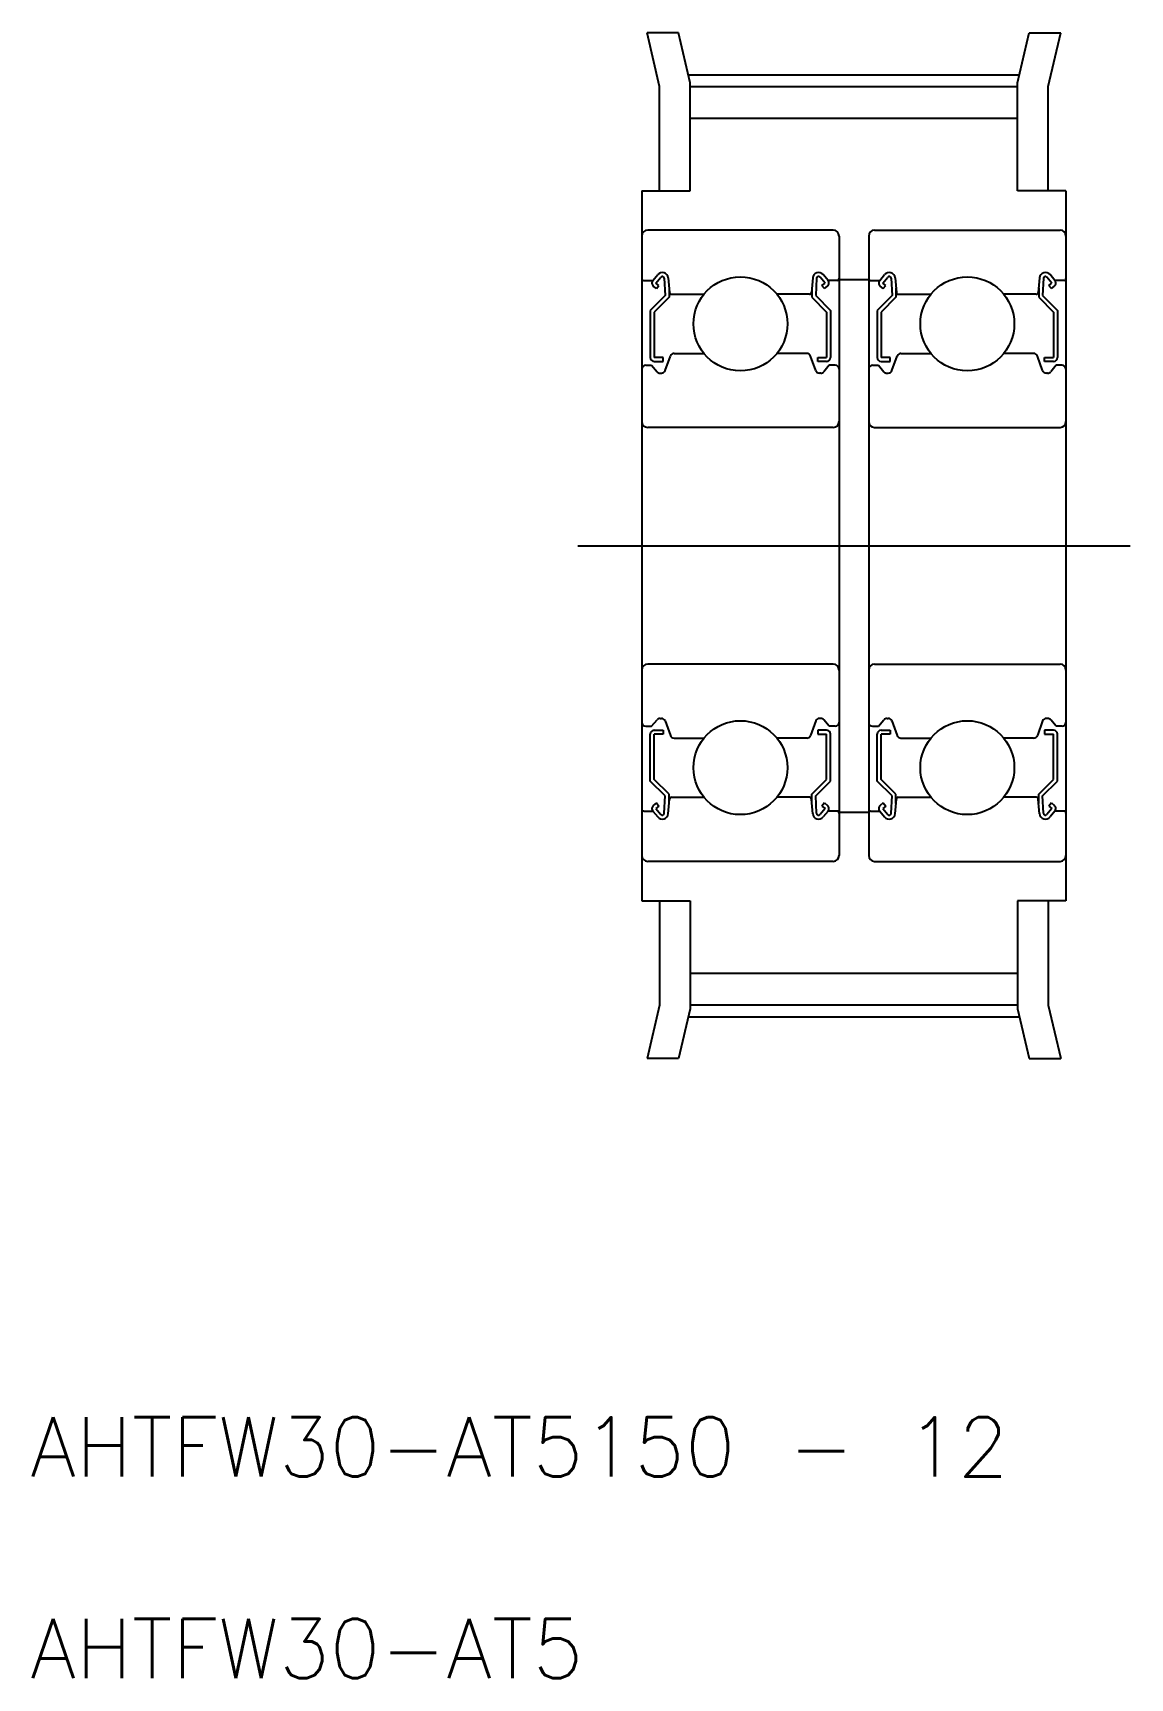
# Model space of a CAD drawing. Extents: x 42 to 97.6, y 0.3 to 83.7.
import ezdxf
from ezdxf.enums import TextEntityAlignment as Align

# ---------------------------------------------------------------- set-up
doc = ezdxf.new("R2010")
doc.units = 0
doc.header["$MEASUREMENT"] = 0
doc.linetypes.add('CENTER', pattern=[50.8, 31.75, -6.35, 6.35, -6.35])
doc.layers.get('0').update_dxf_attribs({"linetype": 'CONTINUOUS'})
doc.layers.add('CENTER', color=1, linetype='CONTINUOUS')
doc.styles.get("Standard").update_dxf_attribs({"font": 'txt.shx', "bigfont": 'bigfont.shx'})

msp = doc.modelspace()

# ---------------------------------------------------------------- linework, layer by layer
at = {"color": 7, "linetype": 'Continuous'}
for p, q in [((74.7, 83.718), (73.107, 83.718)), ((73.742, 81.008), (73.107, 83.718)), ((75.292, 81.193), (74.7, 83.718)), ((91.892, 81.193), (92.484, 83.718)), ((92.484, 83.718), (94.078, 83.718)), ((93.442, 81.008), (94.078, 83.718)), ((73.742, 75.718), (73.742, 81.008)), ((75.292, 75.718), (75.292, 81.193)), ((75.292, 80.993), (91.892, 80.993)), ((91.892, 75.718), (91.892, 81.193)), ((93.442, 75.718), (93.442, 81.008)), ((75.292, 79.393), (91.892, 79.393)), ((72.842, 75.718), (72.842, 39.718)), ((72.842, 75.718), (75.292, 75.718)), ((94.342, 75.718), (91.892, 75.718)), ((94.342, 75.718), (94.342, 39.718)), ((82.542, 73.718), (73.142, 73.718)), ((82.842, 73.418), (82.842, 42.018)), ((84.342, 73.418), (84.342, 42.018)), ((84.642, 73.718), (94.042, 73.718)), ((72.942, 71.168), (73.402, 71.168)), ((73.402, 71.168), (73.652, 71.466)), ((73.555, 71.039), (73.806, 71.338)), ((73.708, 70.911), (73.555, 71.039)), ((73.58, 70.758), (73.708, 70.911)), ((73.982, 71.278), (74.025, 70.401)), ((74.181, 71.299), (74.245, 70.56)), ((81.504, 71.299), (81.439, 70.56)), ((81.702, 71.278), (81.659, 70.401)), ((82.129, 71.039), (81.879, 71.338)), ((81.976, 70.911), (82.129, 71.039)), ((82.104, 70.758), (81.976, 70.911)), ((82.282, 71.168), (82.033, 71.466)), ((82.742, 71.168), (82.282, 71.168)), ((82.842, 71.218), (84.342, 71.218)), ((84.442, 71.168), (84.902, 71.168)), ((84.902, 71.168), (85.152, 71.466)), ((85.055, 71.039), (85.306, 71.338)), ((85.208, 70.911), (85.055, 71.039)), ((85.08, 70.758), (85.208, 70.911)), ((85.482, 71.278), (85.525, 70.401)), ((85.681, 71.299), (85.745, 70.56)), ((93.004, 71.299), (92.939, 70.56)), ((93.202, 71.278), (93.159, 70.401)), ((93.629, 71.039), (93.379, 71.338)), ((93.476, 70.911), (93.629, 71.039)), ((93.604, 70.758), (93.476, 70.911)), ((93.782, 71.168), (93.533, 71.466)), ((94.242, 71.168), (93.782, 71.168)), ((74.025, 70.401), (73.275, 69.651)), ((73.58, 70.758), (73.427, 70.886)), ((74.225, 70.318), (73.475, 69.568)), ((74.225, 70.788), (74.225, 70.318)), ((74.345, 70.468), (75.993, 70.468)), ((81.34, 70.468), (79.692, 70.468)), ((81.459, 70.788), (81.459, 70.318)), ((81.459, 70.318), (82.209, 69.568)), ((81.659, 70.401), (82.409, 69.651)), ((82.104, 70.758), (82.257, 70.886)), ((85.525, 70.401), (84.775, 69.651)), ((85.08, 70.758), (84.927, 70.886)), ((85.725, 70.318), (84.975, 69.568)), ((85.725, 70.788), (85.725, 70.318)), ((85.845, 70.468), (87.493, 70.468)), ((92.84, 70.468), (91.192, 70.468)), ((92.959, 70.788), (92.959, 70.318)), ((92.959, 70.318), (93.709, 69.568)), ((93.159, 70.401), (93.909, 69.651)), ((93.604, 70.758), (93.757, 70.886)), ((73.275, 69.651), (73.275, 67.268)), ((73.475, 69.568), (73.475, 67.268)), ((82.209, 69.568), (82.209, 67.268)), ((82.409, 69.651), (82.409, 67.268)), ((84.775, 69.651), (84.775, 67.268)), ((84.975, 69.568), (84.975, 67.268)), ((93.709, 69.568), (93.709, 67.268)), ((93.909, 69.651), (93.909, 67.268)), ((73.042, 66.868), (73.342, 66.868)), ((73.342, 66.868), (73.618, 66.54)), ((73.925, 67.268), (73.475, 67.268)), ((73.475, 67.068), (73.925, 67.068)), ((73.925, 67.068), (73.925, 67.268)), ((74.024, 66.6), (74.292, 67.337)), ((74.48, 67.468), (75.993, 67.468)), ((81.204, 67.468), (79.692, 67.468)), ((81.66, 66.6), (81.392, 67.337)), ((81.759, 67.068), (81.759, 67.268)), ((81.759, 67.268), (82.209, 67.268)), ((82.209, 67.068), (81.759, 67.068)), ((82.342, 66.868), (82.067, 66.54)), ((82.642, 66.868), (82.342, 66.868)), ((84.542, 66.868), (84.842, 66.868)), ((84.842, 66.868), (85.118, 66.54)), ((85.425, 67.268), (84.975, 67.268)), ((84.975, 67.068), (85.425, 67.068)), ((85.425, 67.068), (85.425, 67.268)), ((85.524, 66.6), (85.792, 67.337)), ((85.98, 67.468), (87.493, 67.468)), ((92.704, 67.468), (91.192, 67.468)), ((93.16, 66.6), (92.892, 67.337)), ((93.259, 67.068), (93.259, 67.268)), ((93.259, 67.268), (93.709, 67.268)), ((93.709, 67.068), (93.259, 67.068)), ((93.842, 66.868), (93.567, 66.54)), ((94.142, 66.868), (93.842, 66.868)), ((73.771, 66.468), (73.836, 66.468)), ((81.913, 66.468), (81.848, 66.468)), ((85.271, 66.468), (85.336, 66.468)), ((93.413, 66.468), (93.348, 66.468)), ((82.542, 63.718), (73.142, 63.718)), ((84.642, 63.718), (94.042, 63.718)), ((82.542, 51.718), (73.142, 51.718)), ((84.642, 51.718), (94.042, 51.718)), ((73.042, 48.568), (73.342, 48.568)), ((73.342, 48.568), (73.618, 48.897)), ((73.771, 48.968), (73.836, 48.968)), ((74.024, 48.837), (74.292, 48.1)), ((81.66, 48.837), (81.392, 48.1)), ((81.913, 48.968), (81.848, 48.968)), ((82.342, 48.568), (82.067, 48.897)), ((82.642, 48.568), (82.342, 48.568)), ((84.542, 48.568), (84.842, 48.568)), ((84.842, 48.568), (85.118, 48.897)), ((85.271, 48.968), (85.336, 48.968)), ((85.524, 48.837), (85.792, 48.1)), ((93.16, 48.837), (92.892, 48.1)), ((93.413, 48.968), (93.348, 48.968)), ((93.842, 48.568), (93.567, 48.897)), ((94.142, 48.568), (93.842, 48.568)), ((73.275, 45.785), (73.275, 48.168)), ((73.475, 48.368), (73.925, 48.368)), ((73.925, 48.168), (73.475, 48.168)), ((73.475, 45.868), (73.475, 48.168)), ((73.925, 48.368), (73.925, 48.168)), ((74.48, 47.968), (75.993, 47.968)), ((81.204, 47.968), (79.692, 47.968)), ((81.759, 48.368), (81.759, 48.168)), ((82.209, 48.368), (81.759, 48.368)), ((81.759, 48.168), (82.209, 48.168)), ((82.209, 45.868), (82.209, 48.168)), ((82.409, 45.785), (82.409, 48.168)), ((84.775, 45.785), (84.775, 48.168)), ((84.975, 48.368), (85.425, 48.368)), ((84.975, 45.868), (84.975, 48.168)), ((85.425, 48.168), (84.975, 48.168)), ((85.425, 48.368), (85.425, 48.168)), ((85.98, 47.968), (87.493, 47.968)), ((92.704, 47.968), (91.192, 47.968)), ((93.259, 48.368), (93.259, 48.168)), ((93.709, 48.368), (93.259, 48.368)), ((93.259, 48.168), (93.709, 48.168)), ((93.709, 45.868), (93.709, 48.168)), ((93.909, 45.785), (93.909, 48.168)), ((74.025, 45.035), (73.275, 45.785)), ((74.225, 45.118), (73.475, 45.868)), ((74.225, 44.648), (74.225, 45.118)), ((81.459, 45.118), (82.209, 45.868)), ((81.459, 44.648), (81.459, 45.118)), ((81.659, 45.035), (82.409, 45.785)), ((85.525, 45.035), (84.775, 45.785)), ((85.725, 45.118), (84.975, 45.868)), ((85.725, 44.648), (85.725, 45.118)), ((92.959, 45.118), (93.709, 45.868)), ((92.959, 44.648), (92.959, 45.118)), ((93.159, 45.035), (93.909, 45.785)), ((72.942, 44.268), (73.402, 44.268)), ((73.402, 44.268), (73.652, 43.971)), ((73.58, 44.678), (73.427, 44.55)), ((73.708, 44.525), (73.555, 44.397)), ((73.555, 44.397), (73.806, 44.099)), ((73.58, 44.678), (73.708, 44.525)), ((73.982, 44.158), (74.025, 45.035)), ((74.181, 44.137), (74.245, 44.877)), ((74.345, 44.968), (75.993, 44.968)), ((81.34, 44.968), (79.692, 44.968)), ((81.504, 44.137), (81.439, 44.877)), ((81.702, 44.158), (81.659, 45.035)), ((82.129, 44.397), (81.879, 44.099)), ((82.104, 44.678), (81.976, 44.525)), ((81.976, 44.525), (82.129, 44.397)), ((82.282, 44.268), (82.033, 43.971)), ((82.104, 44.678), (82.257, 44.55)), ((82.742, 44.268), (82.282, 44.268)), ((82.842, 44.218), (84.342, 44.218)), ((84.442, 44.268), (84.902, 44.268)), ((84.902, 44.268), (85.152, 43.971)), ((85.08, 44.678), (84.927, 44.55)), ((85.208, 44.525), (85.055, 44.397)), ((85.055, 44.397), (85.306, 44.099)), ((85.08, 44.678), (85.208, 44.525)), ((85.482, 44.158), (85.525, 45.035)), ((85.681, 44.137), (85.745, 44.877)), ((85.845, 44.968), (87.493, 44.968)), ((92.84, 44.968), (91.192, 44.968)), ((93.004, 44.137), (92.939, 44.877)), ((93.202, 44.158), (93.159, 45.035)), ((93.629, 44.397), (93.379, 44.099)), ((93.604, 44.678), (93.476, 44.525)), ((93.476, 44.525), (93.629, 44.397)), ((93.782, 44.268), (93.533, 43.971)), ((93.604, 44.678), (93.757, 44.55)), ((94.242, 44.268), (93.782, 44.268)), ((82.542, 41.718), (73.142, 41.718)), ((84.642, 41.718), (94.042, 41.718)), ((72.842, 39.718), (75.292, 39.718)), ((73.742, 39.718), (73.742, 34.428)), ((75.292, 39.718), (75.292, 34.243)), ((91.892, 39.718), (91.892, 34.243)), ((94.342, 39.718), (91.892, 39.718)), ((93.442, 39.718), (93.442, 34.428)), ((75.292, 36.043), (91.892, 36.043)), ((73.742, 34.428), (73.107, 31.718)), ((75.292, 34.243), (74.7, 31.718)), ((75.292, 34.443), (91.892, 34.443)), ((91.892, 34.243), (92.484, 31.718)), ((93.442, 34.428), (94.078, 31.718)), ((74.7, 31.718), (73.107, 31.718)), ((92.484, 31.718), (94.078, 31.718))]:
    msp.add_line(p, q, dxfattribs=at)
for centre in [(77.842, 68.968), (89.342, 68.968), (77.842, 46.468), (89.342, 46.468)]:
    msp.add_circle(centre, 2.381, dxfattribs=at)
for centre, radius, start, end in [((73.142, 73.418), 0.3, 90, 180), ((82.542, 73.418), 0.3, 360, 90), ((84.642, 73.418), 0.3, 90, 180), ((94.042, 73.418), 0.3, 0, 90), ((72.942, 71.268), 0.1, 180, 270), ((73.555, 71.04), 0.2, 140.00197, 230.08631), ((73.882, 71.273), 0.3, 4.99676, 140.00197), ((73.882, 71.273), 0.1, 2.81979, 140.00215), ((81.803, 71.273), 0.3, 39.99803, 175.00324), ((81.802, 71.273), 0.1, 39.99785, 177.18021), ((82.129, 71.04), 0.2, 309.91369, 39.99803), ((82.742, 71.268), 0.1, 270, 360), ((84.442, 71.268), 0.1, 180, 270), ((85.055, 71.04), 0.2, 140.00197, 230.08631), ((85.382, 71.273), 0.3, 4.99676, 140.00197), ((85.382, 71.273), 0.1, 2.81979, 140.00215), ((93.303, 71.273), 0.3, 39.99803, 175.00324), ((93.302, 71.273), 0.1, 39.99785, 177.18021), ((93.629, 71.04), 0.2, 309.91369, 39.99803), ((94.242, 71.268), 0.1, 270, 0), ((74.345, 70.568), 0.1, 184.99676, 269.99912), ((81.34, 70.568), 0.1, 270.00088, 355.00324), ((85.845, 70.568), 0.1, 184.99676, 269.99912), ((92.84, 70.568), 0.1, 270.00088, 355.00324), ((73.042, 66.668), 0.2, 90, 180), ((73.475, 67.268), 0.2, 180, 270), ((74.48, 67.268), 0.2, 90, 159.99165), ((81.204, 67.268), 0.2, 20.00835, 90), ((82.209, 67.268), 0.2, 270, 360), ((82.642, 66.668), 0.2, 360, 90), ((84.542, 66.668), 0.2, 90, 180), ((84.975, 67.268), 0.2, 180, 270), ((85.98, 67.268), 0.2, 90, 159.99165), ((92.704, 67.268), 0.2, 20.00835, 90), ((93.709, 67.268), 0.2, 270, 0), ((94.142, 66.668), 0.2, 0, 90), ((73.771, 66.668), 0.2, 219.9952, 270), ((73.836, 66.668), 0.2, 270, 339.99165), ((81.848, 66.668), 0.2, 200.00835, 270), ((81.913, 66.668), 0.2, 270, 320.0048), ((85.271, 66.668), 0.2, 219.9952, 270), ((85.336, 66.668), 0.2, 270, 339.99165), ((93.348, 66.668), 0.2, 200.00835, 270), ((93.413, 66.668), 0.2, 270, 320.0048), ((73.142, 64.018), 0.3, 180, 270), ((82.542, 64.018), 0.3, 270, 360), ((84.642, 64.018), 0.3, 180, 270), ((94.042, 64.018), 0.3, 270, 0), ((73.142, 51.418), 0.3, 90, 180), ((82.542, 51.418), 0.3, 0, 90), ((84.642, 51.418), 0.3, 90, 180), ((94.042, 51.418), 0.3, 0, 90), ((73.042, 48.768), 0.2, 180, 270), ((73.771, 48.768), 0.2, 90, 140.0048), ((73.836, 48.768), 0.2, 20.00835, 90), ((81.848, 48.768), 0.2, 90, 159.99165), ((81.913, 48.768), 0.2, 39.9952, 90), ((82.642, 48.768), 0.2, 270, 0), ((84.542, 48.768), 0.2, 180, 270), ((85.271, 48.768), 0.2, 90, 140.0048), ((85.336, 48.768), 0.2, 20.00835, 90), ((93.348, 48.768), 0.2, 90, 159.99165), ((93.413, 48.768), 0.2, 39.9952, 90), ((94.142, 48.768), 0.2, 270, 0), ((73.475, 48.168), 0.2, 90, 180), ((74.48, 48.168), 0.2, 200.00835, 270), ((81.204, 48.168), 0.2, 270, 339.99165), ((82.209, 48.168), 0.2, 0, 90), ((84.975, 48.168), 0.2, 90, 180), ((85.98, 48.168), 0.2, 200.00835, 270), ((92.704, 48.168), 0.2, 270, 339.99165), ((93.709, 48.168), 0.2, 0, 90), ((72.942, 44.168), 0.1, 90, 180), ((73.555, 44.397), 0.2, 129.91369, 219.99803), ((74.345, 44.868), 0.1, 90.00088, 175.00324), ((81.34, 44.868), 0.1, 4.99676, 89.99912), ((82.129, 44.397), 0.2, 320.00197, 50.08631), ((82.742, 44.168), 0.1, 0, 90), ((84.442, 44.168), 0.1, 90, 180), ((85.055, 44.397), 0.2, 129.91369, 219.99803), ((85.845, 44.868), 0.1, 90.00088, 175.00324), ((92.84, 44.868), 0.1, 4.99676, 89.99912), ((93.629, 44.397), 0.2, 320.00197, 50.08631), ((94.242, 44.168), 0.1, 0, 90), ((73.882, 44.164), 0.3, 219.99803, 355.00324), ((73.882, 44.163), 0.1, 219.99785, 357.18021), ((81.803, 44.164), 0.3, 184.99676, 320.00197), ((81.802, 44.163), 0.1, 182.81979, 320.00215), ((85.382, 44.164), 0.3, 219.99803, 355.00324), ((85.382, 44.163), 0.1, 219.99785, 357.18021), ((93.303, 44.164), 0.3, 184.99676, 320.00197), ((93.302, 44.163), 0.1, 182.81979, 320.00215), ((73.142, 42.018), 0.3, 180, 270), ((82.542, 42.018), 0.3, 270, 0), ((84.642, 42.018), 0.3, 180, 270), ((94.042, 42.018), 0.3, 270, 0)]:
    msp.add_arc(centre, radius, start, end, dxfattribs=at)
at = {"layer": 'CENTER', "color": 1, "linetype": 'CENTER'}
for p, q in [((75.198, 81.593), (91.986, 81.593)), ((69.592, 57.718), (97.592, 57.718)), ((75.198, 33.843), (91.986, 33.843))]:
    msp.add_line(p, q, dxfattribs=at)

# ---------------------------------------------------------------- texts
at = {"color": 7, "linetype": 'Continuous'}
for s, p in [('AHTFW30-AT5150 - 12', (41.852, 9.634)), ('AHTFW30-AT5', (41.852, -0.586))]:
    msp.add_text(s, height=3, dxfattribs=at).set_placement(p, align=Align.BOTTOM_LEFT)

doc.saveas('drawing.dxf')
